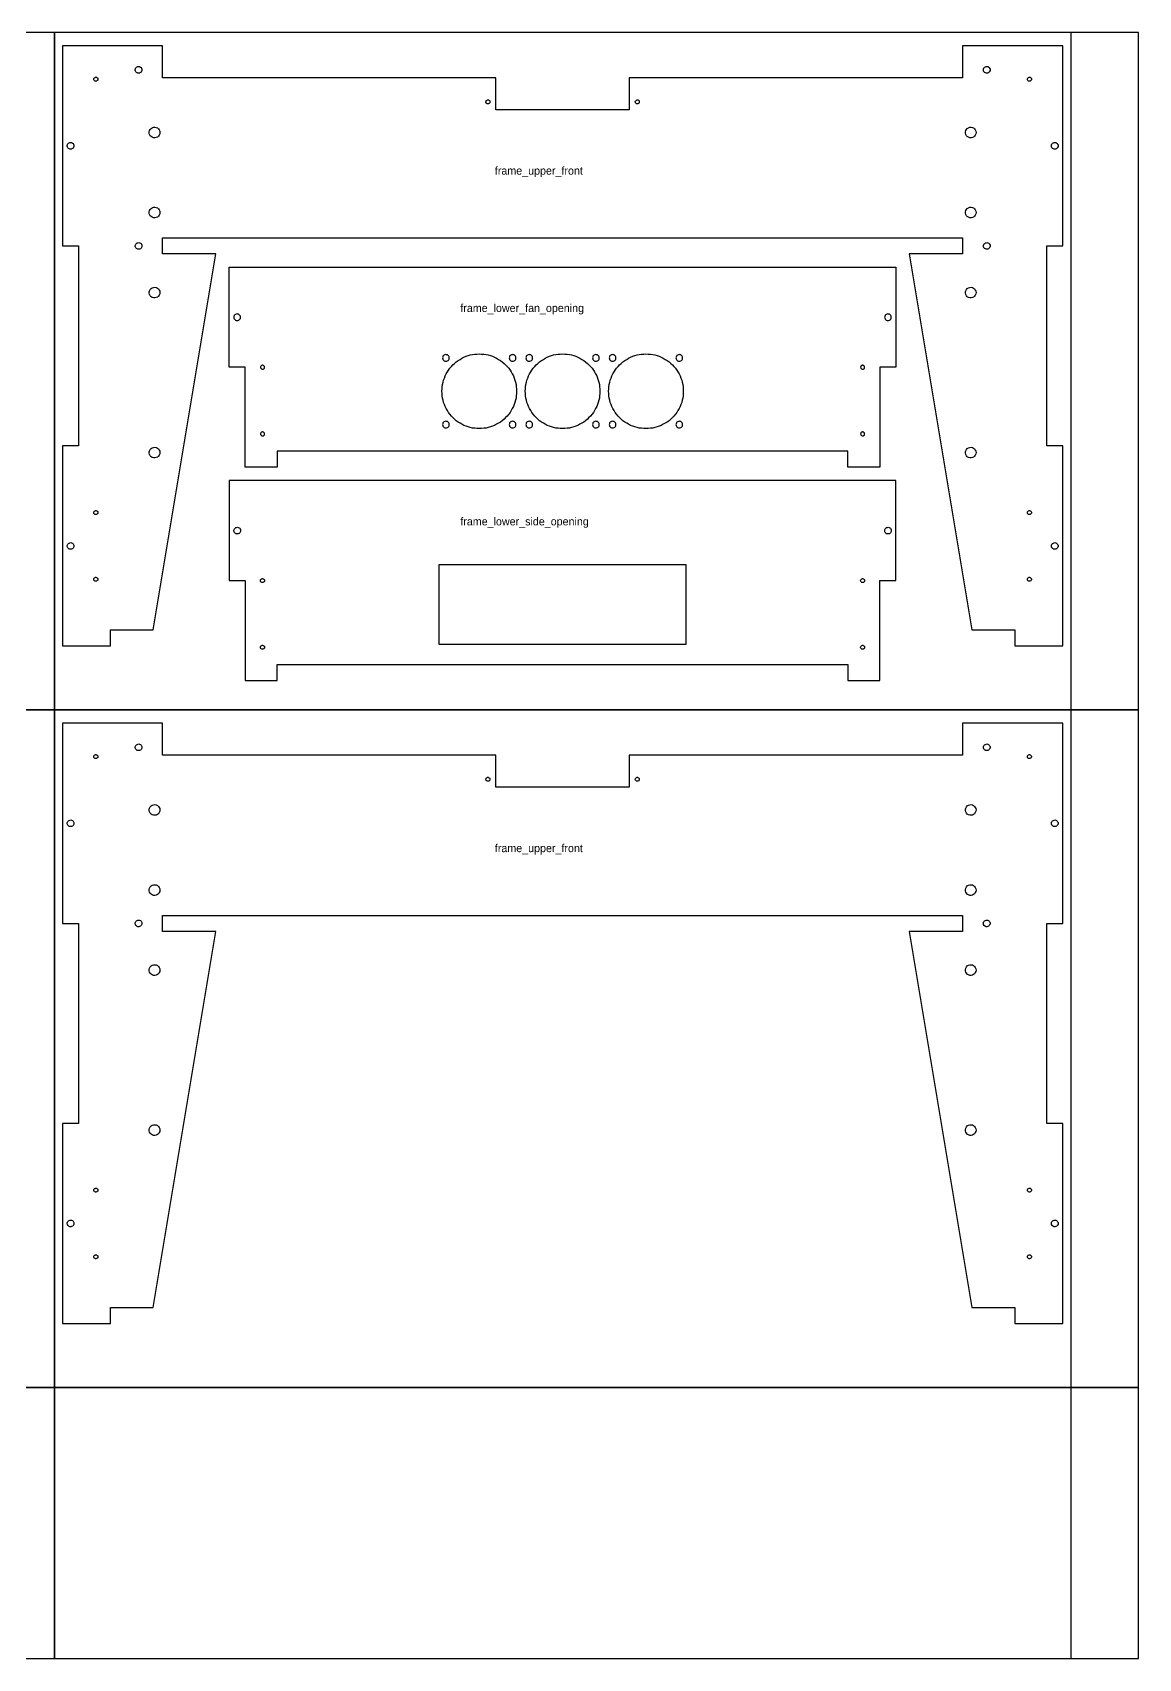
# Model space of a CAD drawing. Header units: millimetres. Extents: x -3535 to 20483, y -3090 to 7277.
# Drawn here: x 1961 to 2790, y 2291 to 3510 of the extents above; entities that cross this region are included whole.
import ezdxf

# ---------------------------------------------------------------- set-up
doc = ezdxf.new("R2010")
doc.units = ezdxf.units.MM
doc.header["$MEASUREMENT"] = 0
doc.layers.add('T_ANNO', color=6, linetype='Continuous', plot=False)
doc.layers.add('T_PART_NAME_NOPRINT', color=7, linetype='Continuous', plot=False)
for name, color, linetype in [('T_CUT_HOLE_3MM', 1, 'Continuous'), ('T_CUT_HOLE_5MM', 2, 'Continuous'), ('T_CUT_HOLE_8MM', 3, 'Continuous'), ('T_CUT_THRU', 7, 'Continuous')]:
    doc.layers.add(name, color=color, linetype=linetype)

msp = doc.modelspace()

# ---------------------------------------------------------------- linework, layer by layer
at = {"layer": 'T_ANNO', "color": 5}
for p, q in [((2739.5, 3510.2), (2739.5, 3002.2)), ((2739.5, 3002.2), (2739.5, 2494.2)), ((2739.5, 2494.2), (2739.5, 2291))]:
    msp.add_line(p, q, dxfattribs=at)
at = {"layer": 'T_ANNO'}
for points in [[(1164.7, 3002.2), (1977.5, 3002.2), (1977.5, 3510.2), (1164.7, 3510.2)], [(1164.7, 3002.2), (1977.5, 3002.2), (1977.5, 3510.2), (1164.7, 3510.2)], [(1977.5, 3002.2), (2790.3, 3002.2), (2790.3, 3510.2), (1977.5, 3510.2)], [(1977.5, 3002.2), (2790.3, 3002.2), (2790.3, 3510.2), (1977.5, 3510.2)], [(1164.7, 2494.2), (1977.5, 2494.2), (1977.5, 3002.2), (1164.7, 3002.2)], [(1164.7, 2494.2), (1977.5, 2494.2), (1977.5, 3002.2), (1164.7, 3002.2)], [(1977.5, 2494.2), (2790.3, 2494.2), (2790.3, 3002.2), (1977.5, 3002.2)], [(1977.5, 2494.2), (2790.3, 2494.2), (2790.3, 3002.2), (1977.5, 3002.2)], [(1164.7, 2291), (1977.5, 2291), (1977.5, 2494.2), (1164.7, 2494.2)], [(1164.7, 2291), (1977.5, 2291), (1977.5, 2494.2), (1164.7, 2494.2)], [(1977.5, 2291), (2790.3, 2291), (2790.3, 2494.2), (1977.5, 2494.2)], [(1977.5, 2291), (2790.3, 2291), (2790.3, 2494.2), (1977.5, 2494.2)]]:
    msp.add_lwpolyline(points, close=True, dxfattribs=at)
at = {"layer": 'T_CUT_HOLE_3MM'}
for points in [[(2009.9, 3474.5), (2009.6, 3474.2), (2009.3, 3473.9), (2009, 3473.8), (2008.6, 3473.7), (2008.3, 3473.7), (2007.9, 3473.8), (2007.6, 3474), (2007.3, 3474.3), (2007.1, 3474.6), (2007, 3475), (2007, 3475.4), (2007.1, 3475.7), (2007.3, 3476.1), (2007.6, 3476.3), (2007.9, 3476.5), (2008.3, 3476.7), (2008.6, 3476.7), (2009, 3476.6), (2009.3, 3476.4), (2009.6, 3476.2), (2009.9, 3475.9), (2010, 3475.6), (2010, 3475.2), (2010, 3474.8)], [(2707.3, 3476.1), (2707.6, 3476.3), (2707.9, 3476.5), (2708.3, 3476.7), (2708.6, 3476.7), (2709, 3476.6), (2709.3, 3476.4), (2709.6, 3476.2), (2709.9, 3475.9), (2710, 3475.6), (2710, 3475.2), (2710, 3474.8), (2709.9, 3474.5), (2709.6, 3474.2), (2709.3, 3473.9), (2709, 3473.8), (2708.6, 3473.7), (2708.3, 3473.7), (2707.9, 3473.8), (2707.6, 3474), (2707.3, 3474.3), (2707.1, 3474.6), (2707, 3475), (2707, 3475.4), (2707.1, 3475.7)], [(2301, 3458.4), (2301.1, 3458.7), (2301.3, 3459.1), (2301.6, 3459.3), (2301.9, 3459.5), (2302.3, 3459.7), (2302.6, 3459.7), (2303, 3459.6), (2303.3, 3459.4), (2303.6, 3459.2), (2303.9, 3458.9), (2304, 3458.6), (2304, 3458.2), (2304, 3457.8), (2303.9, 3457.5), (2303.6, 3457.2), (2303.3, 3456.9), (2303, 3456.8), (2302.6, 3456.7), (2302.3, 3456.7), (2301.9, 3456.8), (2301.6, 3457), (2301.3, 3457.3), (2301.1, 3457.6), (2301, 3458)], [(2414.6, 3459.7), (2415, 3459.6), (2415.3, 3459.4), (2415.6, 3459.2), (2415.9, 3458.9), (2416, 3458.6), (2416, 3458.2), (2416, 3457.8), (2415.9, 3457.5), (2415.6, 3457.2), (2415.3, 3456.9), (2415, 3456.8), (2414.6, 3456.7), (2414.3, 3456.7), (2413.9, 3456.8), (2413.6, 3457), (2413.3, 3457.3), (2413.1, 3457.6), (2413, 3458), (2413, 3458.4), (2413.1, 3458.7), (2413.3, 3459.1), (2413.6, 3459.3), (2413.9, 3459.5), (2414.3, 3459.7)], [(2133.1, 3257.8), (2133.4, 3257.7), (2133.8, 3257.7), (2134.2, 3257.8), (2134.5, 3258), (2134.8, 3258.3), (2134.9, 3258.6), (2135, 3259), (2135, 3259.4), (2134.9, 3259.7), (2134.8, 3260.1), (2134.5, 3260.3), (2134.2, 3260.5), (2133.8, 3260.7), (2133.4, 3260.7), (2133.1, 3260.6), (2132.7, 3260.4), (2132.4, 3260.2), (2132.2, 3259.9), (2132.1, 3259.6), (2132, 3259.2), (2132.1, 3258.8), (2132.2, 3258.5), (2132.4, 3258.2), (2132.7, 3257.9)], [(2583.1, 3257.8), (2583.4, 3257.7), (2583.8, 3257.7), (2584.2, 3257.8), (2584.5, 3258), (2584.8, 3258.3), (2584.9, 3258.6), (2585, 3259), (2585, 3259.4), (2584.9, 3259.7), (2584.8, 3260.1), (2584.5, 3260.3), (2584.2, 3260.5), (2583.8, 3260.7), (2583.4, 3260.7), (2583.1, 3260.6), (2582.7, 3260.4), (2582.4, 3260.2), (2582.2, 3259.9), (2582.1, 3259.6), (2582, 3259.2), (2582.1, 3258.8), (2582.2, 3258.5), (2582.4, 3258.2), (2582.7, 3257.9)], [(2133.1, 3207.8), (2133.4, 3207.7), (2133.8, 3207.7), (2134.2, 3207.8), (2134.5, 3208), (2134.8, 3208.3), (2134.9, 3208.6), (2135, 3209), (2135, 3209.4), (2134.9, 3209.7), (2134.8, 3210.1), (2134.5, 3210.3), (2134.2, 3210.5), (2133.8, 3210.7), (2133.4, 3210.7), (2133.1, 3210.6), (2132.7, 3210.4), (2132.4, 3210.2), (2132.2, 3209.9), (2132.1, 3209.6), (2132, 3209.2), (2132.1, 3208.8), (2132.2, 3208.5), (2132.4, 3208.2), (2132.7, 3207.9)], [(2583.1, 3207.8), (2583.4, 3207.7), (2583.8, 3207.7), (2584.2, 3207.8), (2584.5, 3208), (2584.8, 3208.3), (2584.9, 3208.6), (2585, 3209), (2585, 3209.4), (2584.9, 3209.7), (2584.8, 3210.1), (2584.5, 3210.3), (2584.2, 3210.5), (2583.8, 3210.7), (2583.4, 3210.7), (2583.1, 3210.6), (2582.7, 3210.4), (2582.4, 3210.2), (2582.2, 3209.9), (2582.1, 3209.6), (2582, 3209.2), (2582.1, 3208.8), (2582.2, 3208.5), (2582.4, 3208.2), (2582.7, 3207.9)], [(2007.3, 3149.3), (2007.1, 3149.6), (2007, 3150), (2007, 3150.4), (2007.1, 3150.7), (2007.3, 3151.1), (2007.6, 3151.3), (2007.9, 3151.5), (2008.3, 3151.7), (2008.6, 3151.7), (2009, 3151.6), (2009.3, 3151.4), (2009.6, 3151.2), (2009.9, 3150.9), (2010, 3150.6), (2010, 3150.2), (2010, 3149.8), (2009.9, 3149.5), (2009.6, 3149.2), (2009.3, 3148.9), (2009, 3148.8), (2008.6, 3148.7), (2008.3, 3148.7), (2007.9, 3148.8), (2007.6, 3149)], [(2707.1, 3150.7), (2707.3, 3151.1), (2707.6, 3151.3), (2707.9, 3151.5), (2708.3, 3151.7), (2708.6, 3151.7), (2709, 3151.6), (2709.3, 3151.4), (2709.6, 3151.2), (2709.9, 3150.9), (2710, 3150.6), (2710, 3150.2), (2710, 3149.8), (2709.9, 3149.5), (2709.6, 3149.2), (2709.3, 3148.9), (2709, 3148.8), (2708.6, 3148.7), (2708.3, 3148.7), (2707.9, 3148.8), (2707.6, 3149), (2707.3, 3149.3), (2707.1, 3149.6), (2707, 3150), (2707, 3150.4)], [(2010, 3100.2), (2010, 3099.8), (2009.9, 3099.5), (2009.6, 3099.2), (2009.3, 3098.9), (2009, 3098.8), (2008.6, 3098.7), (2008.3, 3098.7), (2007.9, 3098.8), (2007.6, 3099), (2007.3, 3099.3), (2007.1, 3099.6), (2007, 3100), (2007, 3100.4), (2007.1, 3100.7), (2007.3, 3101.1), (2007.6, 3101.3), (2007.9, 3101.5), (2008.3, 3101.7), (2008.6, 3101.7), (2009, 3101.6), (2009.3, 3101.4), (2009.6, 3101.2), (2009.9, 3100.9), (2010, 3100.6)], [(2134, 3097.8), (2133.6, 3097.7), (2133.3, 3097.7), (2132.9, 3097.8), (2132.6, 3098), (2132.3, 3098.3), (2132.1, 3098.6), (2132, 3099), (2132, 3099.4), (2132.1, 3099.7), (2132.3, 3100.1), (2132.6, 3100.3), (2132.9, 3100.5), (2133.3, 3100.7), (2133.6, 3100.7), (2134, 3100.6), (2134.3, 3100.4), (2134.6, 3100.2), (2134.9, 3099.9), (2135, 3099.6), (2135, 3099.2), (2135, 3098.8), (2134.9, 3098.5), (2134.6, 3098.2), (2134.3, 3097.9)], [(2584, 3097.8), (2583.6, 3097.7), (2583.3, 3097.7), (2582.9, 3097.8), (2582.6, 3098), (2582.3, 3098.3), (2582.1, 3098.6), (2582, 3099), (2582, 3099.4), (2582.1, 3099.7), (2582.3, 3100.1), (2582.6, 3100.3), (2582.9, 3100.5), (2583.3, 3100.7), (2583.6, 3100.7), (2584, 3100.6), (2584.3, 3100.4), (2584.6, 3100.2), (2584.9, 3099.9), (2585, 3099.6), (2585, 3099.2), (2585, 3098.8), (2584.9, 3098.5), (2584.6, 3098.2), (2584.3, 3097.9)], [(2708.6, 3098.7), (2708.3, 3098.7), (2707.9, 3098.8), (2707.6, 3099), (2707.3, 3099.3), (2707.1, 3099.6), (2707, 3100), (2707, 3100.4), (2707.1, 3100.7), (2707.3, 3101.1), (2707.6, 3101.3), (2707.9, 3101.5), (2708.3, 3101.7), (2708.6, 3101.7), (2709, 3101.6), (2709.3, 3101.4), (2709.6, 3101.2), (2709.9, 3100.9), (2710, 3100.6), (2710, 3100.2), (2710, 3099.8), (2709.9, 3099.5), (2709.6, 3099.2), (2709.3, 3098.9), (2709, 3098.8)], [(2134, 3047.8), (2133.6, 3047.7), (2133.3, 3047.7), (2132.9, 3047.8), (2132.6, 3048), (2132.3, 3048.3), (2132.1, 3048.6), (2132, 3049), (2132, 3049.4), (2132.1, 3049.7), (2132.3, 3050.1), (2132.6, 3050.3), (2132.9, 3050.5), (2133.3, 3050.7), (2133.6, 3050.7), (2134, 3050.6), (2134.3, 3050.4), (2134.6, 3050.2), (2134.9, 3049.9), (2135, 3049.6), (2135, 3049.2), (2135, 3048.8), (2134.9, 3048.5), (2134.6, 3048.2), (2134.3, 3047.9)], [(2584, 3047.8), (2583.6, 3047.7), (2583.3, 3047.7), (2582.9, 3047.8), (2582.6, 3048), (2582.3, 3048.3), (2582.1, 3048.6), (2582, 3049), (2582, 3049.4), (2582.1, 3049.7), (2582.3, 3050.1), (2582.6, 3050.3), (2582.9, 3050.5), (2583.3, 3050.7), (2583.6, 3050.7), (2584, 3050.6), (2584.3, 3050.4), (2584.6, 3050.2), (2584.9, 3049.9), (2585, 3049.6), (2585, 3049.2), (2585, 3048.8), (2584.9, 3048.5), (2584.6, 3048.2), (2584.3, 3047.9)], [(2009.9, 2966.5), (2009.6, 2966.2), (2009.3, 2965.9), (2009, 2965.8), (2008.6, 2965.7), (2008.3, 2965.7), (2007.9, 2965.8), (2007.6, 2966), (2007.3, 2966.3), (2007.1, 2966.6), (2007, 2967), (2007, 2967.4), (2007.1, 2967.7), (2007.3, 2968.1), (2007.6, 2968.3), (2007.9, 2968.5), (2008.3, 2968.7), (2008.6, 2968.7), (2009, 2968.6), (2009.3, 2968.4), (2009.6, 2968.2), (2009.9, 2967.9), (2010, 2967.6), (2010, 2967.2), (2010, 2966.8)], [(2707.3, 2968.1), (2707.6, 2968.3), (2707.9, 2968.5), (2708.3, 2968.7), (2708.6, 2968.7), (2709, 2968.6), (2709.3, 2968.4), (2709.6, 2968.2), (2709.9, 2967.9), (2710, 2967.6), (2710, 2967.2), (2710, 2966.8), (2709.9, 2966.5), (2709.6, 2966.2), (2709.3, 2965.9), (2709, 2965.8), (2708.6, 2965.7), (2708.3, 2965.7), (2707.9, 2965.8), (2707.6, 2966), (2707.3, 2966.3), (2707.1, 2966.6), (2707, 2967), (2707, 2967.4), (2707.1, 2967.7)], [(2301, 2950.4), (2301.1, 2950.7), (2301.3, 2951.1), (2301.6, 2951.3), (2301.9, 2951.5), (2302.3, 2951.7), (2302.6, 2951.7), (2303, 2951.6), (2303.3, 2951.4), (2303.6, 2951.2), (2303.9, 2950.9), (2304, 2950.6), (2304, 2950.2), (2304, 2949.8), (2303.9, 2949.5), (2303.6, 2949.2), (2303.3, 2948.9), (2303, 2948.8), (2302.6, 2948.7), (2302.3, 2948.7), (2301.9, 2948.8), (2301.6, 2949), (2301.3, 2949.3), (2301.1, 2949.6), (2301, 2950)], [(2414.6, 2951.7), (2415, 2951.6), (2415.3, 2951.4), (2415.6, 2951.2), (2415.9, 2950.9), (2416, 2950.6), (2416, 2950.2), (2416, 2949.8), (2415.9, 2949.5), (2415.6, 2949.2), (2415.3, 2948.9), (2415, 2948.8), (2414.6, 2948.7), (2414.3, 2948.7), (2413.9, 2948.8), (2413.6, 2949), (2413.3, 2949.3), (2413.1, 2949.6), (2413, 2950), (2413, 2950.4), (2413.1, 2950.7), (2413.3, 2951.1), (2413.6, 2951.3), (2413.9, 2951.5), (2414.3, 2951.7)], [(2007.3, 2641.3), (2007.1, 2641.6), (2007, 2642), (2007, 2642.4), (2007.1, 2642.7), (2007.3, 2643.1), (2007.6, 2643.3), (2007.9, 2643.5), (2008.3, 2643.7), (2008.6, 2643.7), (2009, 2643.6), (2009.3, 2643.4), (2009.6, 2643.2), (2009.9, 2642.9), (2010, 2642.6), (2010, 2642.2), (2010, 2641.8), (2009.9, 2641.5), (2009.6, 2641.2), (2009.3, 2640.9), (2009, 2640.8), (2008.6, 2640.7), (2008.3, 2640.7), (2007.9, 2640.8), (2007.6, 2641)], [(2707.1, 2642.7), (2707.3, 2643.1), (2707.6, 2643.3), (2707.9, 2643.5), (2708.3, 2643.7), (2708.6, 2643.7), (2709, 2643.6), (2709.3, 2643.4), (2709.6, 2643.2), (2709.9, 2642.9), (2710, 2642.6), (2710, 2642.2), (2710, 2641.8), (2709.9, 2641.5), (2709.6, 2641.2), (2709.3, 2640.9), (2709, 2640.8), (2708.6, 2640.7), (2708.3, 2640.7), (2707.9, 2640.8), (2707.6, 2641), (2707.3, 2641.3), (2707.1, 2641.6), (2707, 2642), (2707, 2642.4)], [(2010, 2592.2), (2010, 2591.8), (2009.9, 2591.5), (2009.6, 2591.2), (2009.3, 2590.9), (2009, 2590.8), (2008.6, 2590.7), (2008.3, 2590.7), (2007.9, 2590.8), (2007.6, 2591), (2007.3, 2591.3), (2007.1, 2591.6), (2007, 2592), (2007, 2592.4), (2007.1, 2592.7), (2007.3, 2593.1), (2007.6, 2593.3), (2007.9, 2593.5), (2008.3, 2593.7), (2008.6, 2593.7), (2009, 2593.6), (2009.3, 2593.4), (2009.6, 2593.2), (2009.9, 2592.9), (2010, 2592.6)], [(2708.6, 2590.7), (2708.3, 2590.7), (2707.9, 2590.8), (2707.6, 2591), (2707.3, 2591.3), (2707.1, 2591.6), (2707, 2592), (2707, 2592.4), (2707.1, 2592.7), (2707.3, 2593.1), (2707.6, 2593.3), (2707.9, 2593.5), (2708.3, 2593.7), (2708.6, 2593.7), (2709, 2593.6), (2709.3, 2593.4), (2709.6, 2593.2), (2709.9, 2592.9), (2710, 2592.6), (2710, 2592.2), (2710, 2591.8), (2709.9, 2591.5), (2709.6, 2591.2), (2709.3, 2590.9), (2709, 2590.8)]]:
    msp.add_lwpolyline(points, close=True, dxfattribs=at)
at = {"layer": 'T_CUT_HOLE_5MM'}
for points in [[(2038.9, 3480.3), (2038.5, 3480.7), (2038.2, 3481.3), (2038.1, 3481.9), (2038.1, 3482.5), (2038.2, 3483.1), (2038.5, 3483.6), (2038.9, 3484.1), (2039.5, 3484.4), (2040.1, 3484.6), (2040.7, 3484.7), (2041.3, 3484.6), (2041.9, 3484.3), (2042.4, 3483.9), (2042.7, 3483.4), (2043, 3482.8), (2043, 3482.2), (2043, 3481.6), (2042.7, 3481), (2042.4, 3480.5), (2041.9, 3480.1), (2041.3, 3479.8), (2040.7, 3479.7), (2040.1, 3479.7), (2039.5, 3479.9)], [(2674.2, 3481.3), (2674.1, 3481.9), (2674.1, 3482.5), (2674.2, 3483.1), (2674.5, 3483.6), (2674.9, 3484.1), (2675.5, 3484.4), (2676.1, 3484.6), (2676.7, 3484.7), (2677.3, 3484.6), (2677.9, 3484.3), (2678.4, 3483.9), (2678.7, 3483.4), (2679, 3482.8), (2679, 3482.2), (2679, 3481.6), (2678.7, 3481), (2678.4, 3480.5), (2677.9, 3480.1), (2677.3, 3479.8), (2676.7, 3479.7), (2676.1, 3479.7), (2675.5, 3479.9), (2674.9, 3480.3), (2674.5, 3480.7)], [(1987.9, 3427.1), (1988.5, 3427.4), (1989.1, 3427.6), (1989.7, 3427.7), (1990.3, 3427.6), (1990.9, 3427.3), (1991.4, 3426.9), (1991.7, 3426.4), (1992, 3425.8), (1992, 3425.2), (1992, 3424.6), (1991.7, 3424), (1991.4, 3423.5), (1990.9, 3423.1), (1990.3, 3422.8), (1989.7, 3422.7), (1989.1, 3422.7), (1988.5, 3422.9), (1987.9, 3423.3), (1987.5, 3423.7), (1987.2, 3424.3), (1987.1, 3424.9), (1987.1, 3425.5), (1987.2, 3426.1), (1987.5, 3426.6)], [(2725.5, 3423.7), (2725.2, 3424.3), (2725.1, 3424.9), (2725.1, 3425.5), (2725.2, 3426.1), (2725.5, 3426.6), (2725.9, 3427.1), (2726.5, 3427.4), (2727.1, 3427.6), (2727.7, 3427.7), (2728.3, 3427.6), (2728.9, 3427.3), (2729.4, 3426.9), (2729.7, 3426.4), (2730, 3425.8), (2730, 3425.2), (2730, 3424.6), (2729.7, 3424), (2729.4, 3423.5), (2728.9, 3423.1), (2728.3, 3422.8), (2727.7, 3422.7), (2727.1, 3422.7), (2726.5, 3422.9), (2725.9, 3423.3)], [(2039.5, 3347.9), (2038.9, 3348.3), (2038.5, 3348.7), (2038.2, 3349.3), (2038.1, 3349.9), (2038.1, 3350.5), (2038.2, 3351.1), (2038.5, 3351.6), (2038.9, 3352.1), (2039.5, 3352.4), (2040.1, 3352.6), (2040.7, 3352.7), (2041.3, 3352.6), (2041.9, 3352.3), (2042.4, 3351.9), (2042.7, 3351.4), (2043, 3350.8), (2043, 3350.2), (2043, 3349.6), (2042.7, 3349), (2042.4, 3348.5), (2041.9, 3348.1), (2041.3, 3347.8), (2040.7, 3347.7), (2040.1, 3347.7)], [(2677.9, 3352.3), (2678.4, 3351.9), (2678.7, 3351.4), (2679, 3350.8), (2679, 3350.2), (2679, 3349.6), (2678.7, 3349), (2678.4, 3348.5), (2677.9, 3348.1), (2677.3, 3347.8), (2676.7, 3347.7), (2676.1, 3347.7), (2675.5, 3347.9), (2674.9, 3348.3), (2674.5, 3348.7), (2674.2, 3349.3), (2674.1, 3349.9), (2674.1, 3350.5), (2674.2, 3351.1), (2674.5, 3351.6), (2674.9, 3352.1), (2675.5, 3352.4), (2676.1, 3352.6), (2676.7, 3352.7), (2677.3, 3352.6)], [(2113.8, 3294.3), (2114.4, 3294.2), (2115, 3294.2), (2115.6, 3294.4), (2116.1, 3294.8), (2116.6, 3295.2), (2116.9, 3295.8), (2117, 3296.4), (2117, 3297), (2116.9, 3297.6), (2116.6, 3298.1), (2116.1, 3298.6), (2115.6, 3298.9), (2115, 3299.1), (2114.4, 3299.2), (2113.8, 3299.1), (2113.2, 3298.8), (2112.7, 3298.4), (2112.3, 3297.9), (2112.1, 3297.3), (2112, 3296.7), (2112.1, 3296.1), (2112.3, 3295.5), (2112.7, 3295), (2113.2, 3294.6)], [(2601.8, 3294.3), (2602.4, 3294.2), (2603, 3294.2), (2603.6, 3294.4), (2604.1, 3294.8), (2604.6, 3295.2), (2604.9, 3295.8), (2605, 3296.4), (2605, 3297), (2604.9, 3297.6), (2604.6, 3298.1), (2604.1, 3298.6), (2603.6, 3298.9), (2603, 3299.1), (2602.4, 3299.2), (2601.8, 3299.1), (2601.2, 3298.8), (2600.7, 3298.4), (2600.3, 3297.9), (2600.1, 3297.3), (2600, 3296.7), (2600.1, 3296.1), (2600.3, 3295.5), (2600.7, 3295), (2601.2, 3294.6)], [(2270.3, 3263.8), (2270.9, 3263.7), (2271.5, 3263.7), (2272.1, 3263.9), (2272.6, 3264.3), (2273.1, 3264.7), (2273.4, 3265.3), (2273.5, 3265.9), (2273.5, 3266.5), (2273.4, 3267.1), (2273.1, 3267.6), (2272.6, 3268.1), (2272.1, 3268.4), (2271.5, 3268.6), (2270.9, 3268.7), (2270.3, 3268.6), (2269.7, 3268.3), (2269.2, 3267.9), (2268.8, 3267.4), (2268.6, 3266.8), (2268.5, 3266.2), (2268.6, 3265.6), (2268.8, 3265), (2269.2, 3264.5), (2269.7, 3264.1)], [(2320.3, 3263.8), (2320.9, 3263.7), (2321.5, 3263.7), (2322.1, 3263.9), (2322.6, 3264.3), (2323.1, 3264.7), (2323.4, 3265.3), (2323.5, 3265.9), (2323.5, 3266.5), (2323.4, 3267.1), (2323.1, 3267.6), (2322.6, 3268.1), (2322.1, 3268.4), (2321.5, 3268.6), (2320.9, 3268.7), (2320.3, 3268.6), (2319.7, 3268.3), (2319.2, 3267.9), (2318.8, 3267.4), (2318.6, 3266.8), (2318.5, 3266.2), (2318.6, 3265.6), (2318.8, 3265), (2319.2, 3264.5), (2319.7, 3264.1)], [(2332.8, 3263.8), (2333.4, 3263.7), (2334, 3263.7), (2334.6, 3263.9), (2335.1, 3264.3), (2335.6, 3264.7), (2335.9, 3265.3), (2336, 3265.9), (2336, 3266.5), (2335.9, 3267.1), (2335.6, 3267.6), (2335.1, 3268.1), (2334.6, 3268.4), (2334, 3268.6), (2333.4, 3268.7), (2332.8, 3268.6), (2332.2, 3268.3), (2331.7, 3267.9), (2331.3, 3267.4), (2331.1, 3266.8), (2331, 3266.2), (2331.1, 3265.6), (2331.3, 3265), (2331.7, 3264.5), (2332.2, 3264.1)], [(2382.8, 3263.8), (2383.4, 3263.7), (2384, 3263.7), (2384.6, 3263.9), (2385.1, 3264.3), (2385.6, 3264.7), (2385.9, 3265.3), (2386, 3265.9), (2386, 3266.5), (2385.9, 3267.1), (2385.6, 3267.6), (2385.1, 3268.1), (2384.6, 3268.4), (2384, 3268.6), (2383.4, 3268.7), (2382.8, 3268.6), (2382.2, 3268.3), (2381.7, 3267.9), (2381.3, 3267.4), (2381.1, 3266.8), (2381, 3266.2), (2381.1, 3265.6), (2381.3, 3265), (2381.7, 3264.5), (2382.2, 3264.1)], [(2395.3, 3263.8), (2395.9, 3263.7), (2396.5, 3263.7), (2397.1, 3263.9), (2397.6, 3264.3), (2398.1, 3264.7), (2398.4, 3265.3), (2398.5, 3265.9), (2398.5, 3266.5), (2398.4, 3267.1), (2398.1, 3267.6), (2397.6, 3268.1), (2397.1, 3268.4), (2396.5, 3268.6), (2395.9, 3268.7), (2395.3, 3268.6), (2394.7, 3268.3), (2394.2, 3267.9), (2393.8, 3267.4), (2393.6, 3266.8), (2393.5, 3266.2), (2393.6, 3265.6), (2393.8, 3265), (2394.2, 3264.5), (2394.7, 3264.1)], [(2445.3, 3263.8), (2445.9, 3263.7), (2446.5, 3263.7), (2447.1, 3263.9), (2447.6, 3264.3), (2448.1, 3264.7), (2448.4, 3265.3), (2448.5, 3265.9), (2448.5, 3266.5), (2448.4, 3267.1), (2448.1, 3267.6), (2447.6, 3268.1), (2447.1, 3268.4), (2446.5, 3268.6), (2445.9, 3268.7), (2445.3, 3268.6), (2444.7, 3268.3), (2444.2, 3267.9), (2443.8, 3267.4), (2443.6, 3266.8), (2443.5, 3266.2), (2443.6, 3265.6), (2443.8, 3265), (2444.2, 3264.5), (2444.7, 3264.1)], [(2270.3, 3213.8), (2270.9, 3213.7), (2271.5, 3213.7), (2272.1, 3213.9), (2272.6, 3214.3), (2273.1, 3214.7), (2273.4, 3215.3), (2273.5, 3215.9), (2273.5, 3216.5), (2273.4, 3217.1), (2273.1, 3217.6), (2272.6, 3218.1), (2272.1, 3218.4), (2271.5, 3218.6), (2270.9, 3218.7), (2270.3, 3218.6), (2269.7, 3218.3), (2269.2, 3217.9), (2268.8, 3217.4), (2268.6, 3216.8), (2268.5, 3216.2), (2268.6, 3215.6), (2268.8, 3215), (2269.2, 3214.5), (2269.7, 3214.1)], [(2320.3, 3213.8), (2320.9, 3213.7), (2321.5, 3213.7), (2322.1, 3213.9), (2322.6, 3214.3), (2323.1, 3214.7), (2323.4, 3215.3), (2323.5, 3215.9), (2323.5, 3216.5), (2323.4, 3217.1), (2323.1, 3217.6), (2322.6, 3218.1), (2322.1, 3218.4), (2321.5, 3218.6), (2320.9, 3218.7), (2320.3, 3218.6), (2319.7, 3218.3), (2319.2, 3217.9), (2318.8, 3217.4), (2318.6, 3216.8), (2318.5, 3216.2), (2318.6, 3215.6), (2318.8, 3215), (2319.2, 3214.5), (2319.7, 3214.1)], [(2332.8, 3213.8), (2333.4, 3213.7), (2334, 3213.7), (2334.6, 3213.9), (2335.1, 3214.3), (2335.6, 3214.7), (2335.9, 3215.3), (2336, 3215.9), (2336, 3216.5), (2335.9, 3217.1), (2335.6, 3217.6), (2335.1, 3218.1), (2334.6, 3218.4), (2334, 3218.6), (2333.4, 3218.7), (2332.8, 3218.6), (2332.2, 3218.3), (2331.7, 3217.9), (2331.3, 3217.4), (2331.1, 3216.8), (2331, 3216.2), (2331.1, 3215.6), (2331.3, 3215), (2331.7, 3214.5), (2332.2, 3214.1)], [(2382.8, 3213.8), (2383.4, 3213.7), (2384, 3213.7), (2384.6, 3213.9), (2385.1, 3214.3), (2385.6, 3214.7), (2385.9, 3215.3), (2386, 3215.9), (2386, 3216.5), (2385.9, 3217.1), (2385.6, 3217.6), (2385.1, 3218.1), (2384.6, 3218.4), (2384, 3218.6), (2383.4, 3218.7), (2382.8, 3218.6), (2382.2, 3218.3), (2381.7, 3217.9), (2381.3, 3217.4), (2381.1, 3216.8), (2381, 3216.2), (2381.1, 3215.6), (2381.3, 3215), (2381.7, 3214.5), (2382.2, 3214.1)], [(2395.3, 3213.8), (2395.9, 3213.7), (2396.5, 3213.7), (2397.1, 3213.9), (2397.6, 3214.3), (2398.1, 3214.7), (2398.4, 3215.3), (2398.5, 3215.9), (2398.5, 3216.5), (2398.4, 3217.1), (2398.1, 3217.6), (2397.6, 3218.1), (2397.1, 3218.4), (2396.5, 3218.6), (2395.9, 3218.7), (2395.3, 3218.6), (2394.7, 3218.3), (2394.2, 3217.9), (2393.8, 3217.4), (2393.6, 3216.8), (2393.5, 3216.2), (2393.6, 3215.6), (2393.8, 3215), (2394.2, 3214.5), (2394.7, 3214.1)], [(2445.3, 3213.8), (2445.9, 3213.7), (2446.5, 3213.7), (2447.1, 3213.9), (2447.6, 3214.3), (2448.1, 3214.7), (2448.4, 3215.3), (2448.5, 3215.9), (2448.5, 3216.5), (2448.4, 3217.1), (2448.1, 3217.6), (2447.6, 3218.1), (2447.1, 3218.4), (2446.5, 3218.6), (2445.9, 3218.7), (2445.3, 3218.6), (2444.7, 3218.3), (2444.2, 3217.9), (2443.8, 3217.4), (2443.6, 3216.8), (2443.5, 3216.2), (2443.6, 3215.6), (2443.8, 3215), (2444.2, 3214.5), (2444.7, 3214.1)], [(2115.3, 3134.3), (2114.7, 3134.2), (2114.1, 3134.2), (2113.5, 3134.4), (2112.9, 3134.8), (2112.5, 3135.2), (2112.2, 3135.8), (2112.1, 3136.4), (2112.1, 3137), (2112.2, 3137.6), (2112.5, 3138.1), (2112.9, 3138.6), (2113.5, 3138.9), (2114.1, 3139.1), (2114.7, 3139.2), (2115.3, 3139.1), (2115.9, 3138.8), (2116.4, 3138.4), (2116.7, 3137.9), (2117, 3137.3), (2117, 3136.7), (2117, 3136.1), (2116.7, 3135.5), (2116.4, 3135), (2115.9, 3134.6)], [(2603.3, 3134.3), (2602.7, 3134.2), (2602.1, 3134.2), (2601.5, 3134.4), (2600.9, 3134.8), (2600.5, 3135.2), (2600.2, 3135.8), (2600.1, 3136.4), (2600.1, 3137), (2600.2, 3137.6), (2600.5, 3138.1), (2600.9, 3138.6), (2601.5, 3138.9), (2602.1, 3139.1), (2602.7, 3139.2), (2603.3, 3139.1), (2603.9, 3138.8), (2604.4, 3138.4), (2604.7, 3137.9), (2605, 3137.3), (2605, 3136.7), (2605, 3136.1), (2604.7, 3135.5), (2604.4, 3135), (2603.9, 3134.6)], [(1989.7, 3127.7), (1990.3, 3127.6), (1990.9, 3127.3), (1991.4, 3126.9), (1991.7, 3126.4), (1992, 3125.8), (1992, 3125.2), (1992, 3124.6), (1991.7, 3124), (1991.4, 3123.5), (1990.9, 3123.1), (1990.3, 3122.8), (1989.7, 3122.7), (1989.1, 3122.7), (1988.5, 3122.9), (1987.9, 3123.3), (1987.5, 3123.7), (1987.2, 3124.3), (1987.1, 3124.9), (1987.1, 3125.5), (1987.2, 3126.1), (1987.5, 3126.6), (1987.9, 3127.1), (1988.5, 3127.4), (1989.1, 3127.6)], [(2725.5, 3123.7), (2725.2, 3124.3), (2725.1, 3124.9), (2725.1, 3125.5), (2725.2, 3126.1), (2725.5, 3126.6), (2725.9, 3127.1), (2726.5, 3127.4), (2727.1, 3127.6), (2727.7, 3127.7), (2728.3, 3127.6), (2728.9, 3127.3), (2729.4, 3126.9), (2729.7, 3126.4), (2730, 3125.8), (2730, 3125.2), (2730, 3124.6), (2729.7, 3124), (2729.4, 3123.5), (2728.9, 3123.1), (2728.3, 3122.8), (2727.7, 3122.7), (2727.1, 3122.7), (2726.5, 3122.9), (2725.9, 3123.3)], [(2038.9, 2972.3), (2038.5, 2972.7), (2038.2, 2973.3), (2038.1, 2973.9), (2038.1, 2974.5), (2038.2, 2975.1), (2038.5, 2975.6), (2038.9, 2976.1), (2039.5, 2976.4), (2040.1, 2976.6), (2040.7, 2976.7), (2041.3, 2976.6), (2041.9, 2976.3), (2042.4, 2975.9), (2042.7, 2975.4), (2043, 2974.8), (2043, 2974.2), (2043, 2973.6), (2042.7, 2973), (2042.4, 2972.5), (2041.9, 2972.1), (2041.3, 2971.8), (2040.7, 2971.7), (2040.1, 2971.7), (2039.5, 2971.9)], [(2674.2, 2973.3), (2674.1, 2973.9), (2674.1, 2974.5), (2674.2, 2975.1), (2674.5, 2975.6), (2674.9, 2976.1), (2675.5, 2976.4), (2676.1, 2976.6), (2676.7, 2976.7), (2677.3, 2976.6), (2677.9, 2976.3), (2678.4, 2975.9), (2678.7, 2975.4), (2679, 2974.8), (2679, 2974.2), (2679, 2973.6), (2678.7, 2973), (2678.4, 2972.5), (2677.9, 2972.1), (2677.3, 2971.8), (2676.7, 2971.7), (2676.1, 2971.7), (2675.5, 2971.9), (2674.9, 2972.3), (2674.5, 2972.7)], [(1987.9, 2919.1), (1988.5, 2919.4), (1989.1, 2919.6), (1989.7, 2919.7), (1990.3, 2919.6), (1990.9, 2919.3), (1991.4, 2918.9), (1991.7, 2918.4), (1992, 2917.8), (1992, 2917.2), (1992, 2916.6), (1991.7, 2916), (1991.4, 2915.5), (1990.9, 2915.1), (1990.3, 2914.8), (1989.7, 2914.7), (1989.1, 2914.7), (1988.5, 2914.9), (1987.9, 2915.3), (1987.5, 2915.7), (1987.2, 2916.3), (1987.1, 2916.9), (1987.1, 2917.5), (1987.2, 2918.1), (1987.5, 2918.6)], [(2725.5, 2915.7), (2725.2, 2916.3), (2725.1, 2916.9), (2725.1, 2917.5), (2725.2, 2918.1), (2725.5, 2918.6), (2725.9, 2919.1), (2726.5, 2919.4), (2727.1, 2919.6), (2727.7, 2919.7), (2728.3, 2919.6), (2728.9, 2919.3), (2729.4, 2918.9), (2729.7, 2918.4), (2730, 2917.8), (2730, 2917.2), (2730, 2916.6), (2729.7, 2916), (2729.4, 2915.5), (2728.9, 2915.1), (2728.3, 2914.8), (2727.7, 2914.7), (2727.1, 2914.7), (2726.5, 2914.9), (2725.9, 2915.3)], [(2039.5, 2839.9), (2038.9, 2840.3), (2038.5, 2840.7), (2038.2, 2841.3), (2038.1, 2841.9), (2038.1, 2842.5), (2038.2, 2843.1), (2038.5, 2843.6), (2038.9, 2844.1), (2039.5, 2844.4), (2040.1, 2844.6), (2040.7, 2844.7), (2041.3, 2844.6), (2041.9, 2844.3), (2042.4, 2843.9), (2042.7, 2843.4), (2043, 2842.8), (2043, 2842.2), (2043, 2841.6), (2042.7, 2841), (2042.4, 2840.5), (2041.9, 2840.1), (2041.3, 2839.8), (2040.7, 2839.7), (2040.1, 2839.7)], [(2677.9, 2844.3), (2678.4, 2843.9), (2678.7, 2843.4), (2679, 2842.8), (2679, 2842.2), (2679, 2841.6), (2678.7, 2841), (2678.4, 2840.5), (2677.9, 2840.1), (2677.3, 2839.8), (2676.7, 2839.7), (2676.1, 2839.7), (2675.5, 2839.9), (2674.9, 2840.3), (2674.5, 2840.7), (2674.2, 2841.3), (2674.1, 2841.9), (2674.1, 2842.5), (2674.2, 2843.1), (2674.5, 2843.6), (2674.9, 2844.1), (2675.5, 2844.4), (2676.1, 2844.6), (2676.7, 2844.7), (2677.3, 2844.6)], [(1989.7, 2619.7), (1990.3, 2619.6), (1990.9, 2619.3), (1991.4, 2618.9), (1991.7, 2618.4), (1992, 2617.8), (1992, 2617.2), (1992, 2616.6), (1991.7, 2616), (1991.4, 2615.5), (1990.9, 2615.1), (1990.3, 2614.8), (1989.7, 2614.7), (1989.1, 2614.7), (1988.5, 2614.9), (1987.9, 2615.3), (1987.5, 2615.7), (1987.2, 2616.3), (1987.1, 2616.9), (1987.1, 2617.5), (1987.2, 2618.1), (1987.5, 2618.6), (1987.9, 2619.1), (1988.5, 2619.4), (1989.1, 2619.6)], [(2725.5, 2615.7), (2725.2, 2616.3), (2725.1, 2616.9), (2725.1, 2617.5), (2725.2, 2618.1), (2725.5, 2618.6), (2725.9, 2619.1), (2726.5, 2619.4), (2727.1, 2619.6), (2727.7, 2619.7), (2728.3, 2619.6), (2728.9, 2619.3), (2729.4, 2618.9), (2729.7, 2618.4), (2730, 2617.8), (2730, 2617.2), (2730, 2616.6), (2729.7, 2616), (2729.4, 2615.5), (2728.9, 2615.1), (2728.3, 2614.8), (2727.7, 2614.7), (2727.1, 2614.7), (2726.5, 2614.9), (2725.9, 2615.3)]]:
    msp.add_lwpolyline(points, close=True, dxfattribs=at)
at = {"layer": 'T_CUT_HOLE_8MM'}
for points in [[(2048.8, 3433.7), (2048.6, 3434.7), (2048.6, 3435.7), (2048.8, 3436.6), (2049.3, 3437.5), (2050, 3438.3), (2050.8, 3438.8), (2051.8, 3439.1), (2052.8, 3439.2), (2053.8, 3439), (2054.7, 3438.6), (2055.5, 3437.9), (2056, 3437.1), (2056.4, 3436.2), (2056.5, 3435.2), (2056.4, 3434.2), (2056, 3433.3), (2055.5, 3432.4), (2054.7, 3431.8), (2053.8, 3431.4), (2052.8, 3431.2), (2051.8, 3431.2), (2050.8, 3431.6), (2050, 3432.1), (2049.3, 3432.8)], [(2664.8, 3431.2), (2663.8, 3431.2), (2662.8, 3431.6), (2662, 3432.1), (2661.3, 3432.8), (2660.8, 3433.7), (2660.6, 3434.7), (2660.6, 3435.7), (2660.8, 3436.6), (2661.3, 3437.5), (2662, 3438.3), (2662.8, 3438.8), (2663.8, 3439.1), (2664.8, 3439.2), (2665.8, 3439), (2666.7, 3438.6), (2667.5, 3437.9), (2668, 3437.1), (2668.4, 3436.2), (2668.5, 3435.2), (2668.4, 3434.2), (2668, 3433.3), (2667.5, 3432.4), (2666.7, 3431.8), (2665.8, 3431.4)], [(2048.8, 3376.6), (2049.3, 3377.5), (2050, 3378.3), (2050.8, 3378.8), (2051.8, 3379.1), (2052.8, 3379.2), (2053.8, 3379), (2054.7, 3378.6), (2055.5, 3377.9), (2056, 3377.1), (2056.4, 3376.2), (2056.5, 3375.2), (2056.4, 3374.2), (2056, 3373.3), (2055.5, 3372.4), (2054.7, 3371.8), (2053.8, 3371.4), (2052.8, 3371.2), (2051.8, 3371.2), (2050.8, 3371.6), (2050, 3372.1), (2049.3, 3372.8), (2048.8, 3373.7), (2048.6, 3374.7), (2048.6, 3375.7)], [(2662.8, 3378.8), (2663.8, 3379.1), (2664.8, 3379.2), (2665.8, 3379), (2666.7, 3378.6), (2667.5, 3377.9), (2668, 3377.1), (2668.4, 3376.2), (2668.5, 3375.2), (2668.4, 3374.2), (2668, 3373.3), (2667.5, 3372.4), (2666.7, 3371.8), (2665.8, 3371.4), (2664.8, 3371.2), (2663.8, 3371.2), (2662.8, 3371.6), (2662, 3372.1), (2661.3, 3372.8), (2660.8, 3373.7), (2660.6, 3374.7), (2660.6, 3375.7), (2660.8, 3376.6), (2661.3, 3377.5), (2662, 3378.3)], [(2049.3, 3312.8), (2048.8, 3313.7), (2048.6, 3314.7), (2048.6, 3315.7), (2048.8, 3316.6), (2049.3, 3317.5), (2050, 3318.3), (2050.8, 3318.8), (2051.8, 3319.1), (2052.8, 3319.2), (2053.8, 3319), (2054.7, 3318.6), (2055.5, 3317.9), (2056, 3317.1), (2056.4, 3316.2), (2056.5, 3315.2), (2056.4, 3314.2), (2056, 3313.3), (2055.5, 3312.4), (2054.7, 3311.8), (2053.8, 3311.4), (2052.8, 3311.2), (2051.8, 3311.2), (2050.8, 3311.6), (2050, 3312.1)], [(2668.5, 3315.2), (2668.4, 3314.2), (2668, 3313.3), (2667.5, 3312.4), (2666.7, 3311.8), (2665.8, 3311.4), (2664.8, 3311.2), (2663.8, 3311.2), (2662.8, 3311.6), (2662, 3312.1), (2661.3, 3312.8), (2660.8, 3313.7), (2660.6, 3314.7), (2660.6, 3315.7), (2660.8, 3316.6), (2661.3, 3317.5), (2662, 3318.3), (2662.8, 3318.8), (2663.8, 3319.1), (2664.8, 3319.2), (2665.8, 3319), (2666.7, 3318.6), (2667.5, 3317.9), (2668, 3317.1), (2668.4, 3316.2)], [(2050.8, 3191.6), (2050, 3192.1), (2049.3, 3192.8), (2048.8, 3193.7), (2048.6, 3194.7), (2048.6, 3195.7), (2048.8, 3196.6), (2049.3, 3197.5), (2050, 3198.3), (2050.8, 3198.8), (2051.8, 3199.1), (2052.8, 3199.2), (2053.8, 3199), (2054.7, 3198.6), (2055.5, 3197.9), (2056, 3197.1), (2056.4, 3196.2), (2056.5, 3195.2), (2056.4, 3194.2), (2056, 3193.3), (2055.5, 3192.4), (2054.7, 3191.8), (2053.8, 3191.4), (2052.8, 3191.2), (2051.8, 3191.2)], [(2661.3, 3197.5), (2662, 3198.3), (2662.8, 3198.8), (2663.8, 3199.1), (2664.8, 3199.2), (2665.8, 3199), (2666.7, 3198.6), (2667.5, 3197.9), (2668, 3197.1), (2668.4, 3196.2), (2668.5, 3195.2), (2668.4, 3194.2), (2668, 3193.3), (2667.5, 3192.4), (2666.7, 3191.8), (2665.8, 3191.4), (2664.8, 3191.2), (2663.8, 3191.2), (2662.8, 3191.6), (2662, 3192.1), (2661.3, 3192.8), (2660.8, 3193.7), (2660.6, 3194.7), (2660.6, 3195.7), (2660.8, 3196.6)], [(2048.8, 2925.7), (2048.6, 2926.7), (2048.6, 2927.7), (2048.8, 2928.6), (2049.3, 2929.5), (2050, 2930.3), (2050.8, 2930.8), (2051.8, 2931.1), (2052.8, 2931.2), (2053.8, 2931), (2054.7, 2930.6), (2055.5, 2929.9), (2056, 2929.1), (2056.4, 2928.2), (2056.5, 2927.2), (2056.4, 2926.2), (2056, 2925.3), (2055.5, 2924.4), (2054.7, 2923.8), (2053.8, 2923.4), (2052.8, 2923.2), (2051.8, 2923.2), (2050.8, 2923.6), (2050, 2924.1), (2049.3, 2924.8)], [(2664.8, 2923.2), (2663.8, 2923.2), (2662.8, 2923.6), (2662, 2924.1), (2661.3, 2924.8), (2660.8, 2925.7), (2660.6, 2926.7), (2660.6, 2927.7), (2660.8, 2928.6), (2661.3, 2929.5), (2662, 2930.3), (2662.8, 2930.8), (2663.8, 2931.1), (2664.8, 2931.2), (2665.8, 2931), (2666.7, 2930.6), (2667.5, 2929.9), (2668, 2929.1), (2668.4, 2928.2), (2668.5, 2927.2), (2668.4, 2926.2), (2668, 2925.3), (2667.5, 2924.4), (2666.7, 2923.8), (2665.8, 2923.4)], [(2048.8, 2868.6), (2049.3, 2869.5), (2050, 2870.3), (2050.8, 2870.8), (2051.8, 2871.1), (2052.8, 2871.2), (2053.8, 2871), (2054.7, 2870.6), (2055.5, 2869.9), (2056, 2869.1), (2056.4, 2868.2), (2056.5, 2867.2), (2056.4, 2866.2), (2056, 2865.3), (2055.5, 2864.4), (2054.7, 2863.8), (2053.8, 2863.4), (2052.8, 2863.2), (2051.8, 2863.2), (2050.8, 2863.6), (2050, 2864.1), (2049.3, 2864.8), (2048.8, 2865.7), (2048.6, 2866.7), (2048.6, 2867.7)], [(2662.8, 2870.8), (2663.8, 2871.1), (2664.8, 2871.2), (2665.8, 2871), (2666.7, 2870.6), (2667.5, 2869.9), (2668, 2869.1), (2668.4, 2868.2), (2668.5, 2867.2), (2668.4, 2866.2), (2668, 2865.3), (2667.5, 2864.4), (2666.7, 2863.8), (2665.8, 2863.4), (2664.8, 2863.2), (2663.8, 2863.2), (2662.8, 2863.6), (2662, 2864.1), (2661.3, 2864.8), (2660.8, 2865.7), (2660.6, 2866.7), (2660.6, 2867.7), (2660.8, 2868.6), (2661.3, 2869.5), (2662, 2870.3)], [(2049.3, 2804.8), (2048.8, 2805.7), (2048.6, 2806.7), (2048.6, 2807.7), (2048.8, 2808.6), (2049.3, 2809.5), (2050, 2810.3), (2050.8, 2810.8), (2051.8, 2811.1), (2052.8, 2811.2), (2053.8, 2811), (2054.7, 2810.6), (2055.5, 2809.9), (2056, 2809.1), (2056.4, 2808.2), (2056.5, 2807.2), (2056.4, 2806.2), (2056, 2805.3), (2055.5, 2804.4), (2054.7, 2803.8), (2053.8, 2803.4), (2052.8, 2803.2), (2051.8, 2803.2), (2050.8, 2803.6), (2050, 2804.1)], [(2668.5, 2807.2), (2668.4, 2806.2), (2668, 2805.3), (2667.5, 2804.4), (2666.7, 2803.8), (2665.8, 2803.4), (2664.8, 2803.2), (2663.8, 2803.2), (2662.8, 2803.6), (2662, 2804.1), (2661.3, 2804.8), (2660.8, 2805.7), (2660.6, 2806.7), (2660.6, 2807.7), (2660.8, 2808.6), (2661.3, 2809.5), (2662, 2810.3), (2662.8, 2810.8), (2663.8, 2811.1), (2664.8, 2811.2), (2665.8, 2811), (2666.7, 2810.6), (2667.5, 2809.9), (2668, 2809.1), (2668.4, 2808.2)], [(2050.8, 2683.6), (2050, 2684.1), (2049.3, 2684.8), (2048.8, 2685.7), (2048.6, 2686.7), (2048.6, 2687.7), (2048.8, 2688.6), (2049.3, 2689.5), (2050, 2690.3), (2050.8, 2690.8), (2051.8, 2691.1), (2052.8, 2691.2), (2053.8, 2691), (2054.7, 2690.6), (2055.5, 2689.9), (2056, 2689.1), (2056.4, 2688.2), (2056.5, 2687.2), (2056.4, 2686.2), (2056, 2685.3), (2055.5, 2684.4), (2054.7, 2683.8), (2053.8, 2683.4), (2052.8, 2683.2), (2051.8, 2683.2)], [(2661.3, 2689.5), (2662, 2690.3), (2662.8, 2690.8), (2663.8, 2691.1), (2664.8, 2691.2), (2665.8, 2691), (2666.7, 2690.6), (2667.5, 2689.9), (2668, 2689.1), (2668.4, 2688.2), (2668.5, 2687.2), (2668.4, 2686.2), (2668, 2685.3), (2667.5, 2684.4), (2666.7, 2683.8), (2665.8, 2683.4), (2664.8, 2683.2), (2663.8, 2683.2), (2662.8, 2683.6), (2662, 2684.1), (2661.3, 2684.8), (2660.8, 2685.7), (2660.6, 2686.7), (2660.6, 2687.7), (2660.8, 2688.6)]]:
    msp.add_lwpolyline(points, close=True, dxfattribs=at)
at = {"layer": 'T_CUT_THRU'}
for points in [[(2697.5, 3050.2), (2733.5, 3050.2), (2733.5, 3200.2), (2721.5, 3200.2), (2721.5, 3350.2), (2733.5, 3350.2), (2733.5, 3500.2), (2658.5, 3500.2), (2658.5, 3476.2), (2408.5, 3476.2), (2408.5, 3452.2), (2308.5, 3452.2), (2308.5, 3476.2), (2058.5, 3476.2), (2058.5, 3500.2), (1983.5, 3500.2), (1983.5, 3350.2), (1995.5, 3350.2), (1995.5, 3200.2), (1983.5, 3200.2), (1983.5, 3050.2), (2019.5, 3050.2), (2019.5, 3062.2), (2051.5, 3062.2), (2098.5, 3344.2), (2058.5, 3344.2), (2058.5, 3356.2), (2658.5, 3356.2), (2658.5, 3344.2), (2618.5, 3344.2), (2665.5, 3062.2), (2697.5, 3062.2)], [(2608.5, 3259.2), (2596.5, 3259.2), (2596.5, 3184.2), (2572.5, 3184.2), (2572.5, 3196.2), (2144.5, 3196.2), (2144.5, 3184.2), (2120.5, 3184.2), (2120.5, 3259.2), (2108.5, 3259.2), (2108.5, 3334.2), (2608.5, 3334.2)], [(2270.5, 3229.7), (2269.9, 3231.2), (2269.3, 3232.8), (2268.9, 3234.5), (2268.5, 3236.1), (2268.2, 3237.8), (2268.1, 3239.5), (2268, 3241.2), (2268.1, 3242.9), (2268.2, 3244.6), (2268.5, 3246.2), (2268.9, 3247.9), (2269.3, 3249.5), (2269.9, 3251.1), (2270.5, 3252.7), (2271.2, 3254.2), (2272.1, 3255.7), (2273, 3257.1), (2274, 3258.4), (2275.1, 3259.7), (2276.2, 3261), (2277.5, 3262.1), (2278.8, 3263.2), (2280.1, 3264.2), (2281.6, 3265.1), (2283, 3266), (2284.5, 3266.7), (2286.1, 3267.4), (2287.7, 3267.9), (2289.3, 3268.4), (2291, 3268.7), (2292.7, 3269), (2294.3, 3269.1), (2296, 3269.2), (2297.7, 3269.1), (2299.4, 3269), (2301.1, 3268.7), (2302.7, 3268.4), (2304.4, 3267.9), (2306, 3267.4), (2307.5, 3266.7), (2309, 3266), (2310.5, 3265.1), (2311.9, 3264.2), (2313.3, 3263.2), (2314.6, 3262.1), (2315.8, 3261), (2317, 3259.7), (2318.1, 3258.4), (2319.1, 3257.1), (2320, 3255.7), (2320.8, 3254.2), (2321.6, 3252.7), (2322.2, 3251.1), (2322.8, 3249.5), (2323.2, 3247.9), (2323.6, 3246.2), (2323.8, 3244.6), (2324, 3242.9), (2324, 3241.2), (2324, 3239.5), (2323.8, 3237.8), (2323.6, 3236.1), (2323.2, 3234.5), (2322.8, 3232.8), (2322.2, 3231.2), (2321.6, 3229.7), (2320.8, 3228.2), (2320, 3226.7), (2319.1, 3225.3), (2318.1, 3223.9), (2317, 3222.6), (2315.8, 3221.4), (2314.6, 3220.2), (2313.3, 3219.1), (2311.9, 3218.1), (2310.5, 3217.2), (2309, 3216.4), (2307.5, 3215.6), (2306, 3215), (2304.4, 3214.4), (2302.7, 3214), (2301.1, 3213.6), (2299.4, 3213.4), (2297.7, 3213.2), (2296, 3213.2), (2294.3, 3213.2), (2292.7, 3213.4), (2291, 3213.6), (2289.3, 3214), (2287.7, 3214.4), (2286.1, 3215), (2284.5, 3215.6), (2283, 3216.4), (2281.6, 3217.2), (2280.1, 3218.1), (2278.8, 3219.1), (2277.5, 3220.2), (2276.2, 3221.4), (2275.1, 3222.6), (2274, 3223.9), (2273, 3225.3), (2272.1, 3226.7), (2271.2, 3228.2)], [(2333, 3229.7), (2332.4, 3231.2), (2331.8, 3232.8), (2331.4, 3234.5), (2331, 3236.1), (2330.7, 3237.8), (2330.6, 3239.5), (2330.5, 3241.2), (2330.6, 3242.9), (2330.7, 3244.6), (2331, 3246.2), (2331.4, 3247.9), (2331.8, 3249.5), (2332.4, 3251.1), (2333, 3252.7), (2333.7, 3254.2), (2334.6, 3255.7), (2335.5, 3257.1), (2336.5, 3258.4), (2337.6, 3259.7), (2338.7, 3261), (2340, 3262.1), (2341.3, 3263.2), (2342.6, 3264.2), (2344.1, 3265.1), (2345.5, 3266), (2347, 3266.7), (2348.6, 3267.4), (2350.2, 3267.9), (2351.8, 3268.4), (2353.5, 3268.7), (2355.2, 3269), (2356.8, 3269.1), (2358.5, 3269.2), (2360.2, 3269.1), (2361.9, 3269), (2363.6, 3268.7), (2365.2, 3268.4), (2366.9, 3267.9), (2368.5, 3267.4), (2370, 3266.7), (2371.5, 3266), (2373, 3265.1), (2374.4, 3264.2), (2375.8, 3263.2), (2377.1, 3262.1), (2378.3, 3261), (2379.5, 3259.7), (2380.6, 3258.4), (2381.6, 3257.1), (2382.5, 3255.7), (2383.3, 3254.2), (2384.1, 3252.7), (2384.7, 3251.1), (2385.3, 3249.5), (2385.7, 3247.9), (2386.1, 3246.2), (2386.3, 3244.6), (2386.5, 3242.9), (2386.5, 3241.2), (2386.5, 3239.5), (2386.3, 3237.8), (2386.1, 3236.1), (2385.7, 3234.5), (2385.3, 3232.8), (2384.7, 3231.2), (2384.1, 3229.7), (2383.3, 3228.2), (2382.5, 3226.7), (2381.6, 3225.3), (2380.6, 3223.9), (2379.5, 3222.6), (2378.3, 3221.4), (2377.1, 3220.2), (2375.8, 3219.1), (2374.4, 3218.1), (2373, 3217.2), (2371.5, 3216.4), (2370, 3215.6), (2368.5, 3215), (2366.9, 3214.4), (2365.2, 3214), (2363.6, 3213.6), (2361.9, 3213.4), (2360.2, 3213.2), (2358.5, 3213.2), (2356.8, 3213.2), (2355.2, 3213.4), (2353.5, 3213.6), (2351.8, 3214), (2350.2, 3214.4), (2348.6, 3215), (2347, 3215.6), (2345.5, 3216.4), (2344.1, 3217.2), (2342.6, 3218.1), (2341.3, 3219.1), (2340, 3220.2), (2338.7, 3221.4), (2337.6, 3222.6), (2336.5, 3223.9), (2335.5, 3225.3), (2334.6, 3226.7), (2333.7, 3228.2)], [(2395.5, 3229.7), (2394.9, 3231.2), (2394.3, 3232.8), (2393.9, 3234.5), (2393.5, 3236.1), (2393.2, 3237.8), (2393.1, 3239.5), (2393, 3241.2), (2393.1, 3242.9), (2393.2, 3244.6), (2393.5, 3246.2), (2393.9, 3247.9), (2394.3, 3249.5), (2394.9, 3251.1), (2395.5, 3252.7), (2396.2, 3254.2), (2397.1, 3255.7), (2398, 3257.1), (2399, 3258.4), (2400.1, 3259.7), (2401.2, 3261), (2402.5, 3262.1), (2403.8, 3263.2), (2405.1, 3264.2), (2406.6, 3265.1), (2408, 3266), (2409.5, 3266.7), (2411.1, 3267.4), (2412.7, 3267.9), (2414.3, 3268.4), (2416, 3268.7), (2417.7, 3269), (2419.3, 3269.1), (2421, 3269.2), (2422.7, 3269.1), (2424.4, 3269), (2426.1, 3268.7), (2427.7, 3268.4), (2429.4, 3267.9), (2431, 3267.4), (2432.5, 3266.7), (2434, 3266), (2435.5, 3265.1), (2436.9, 3264.2), (2438.3, 3263.2), (2439.6, 3262.1), (2440.8, 3261), (2442, 3259.7), (2443.1, 3258.4), (2444.1, 3257.1), (2445, 3255.7), (2445.8, 3254.2), (2446.6, 3252.7), (2447.2, 3251.1), (2447.8, 3249.5), (2448.2, 3247.9), (2448.6, 3246.2), (2448.8, 3244.6), (2449, 3242.9), (2449, 3241.2), (2449, 3239.5), (2448.8, 3237.8), (2448.6, 3236.1), (2448.2, 3234.5), (2447.8, 3232.8), (2447.2, 3231.2), (2446.6, 3229.7), (2445.8, 3228.2), (2445, 3226.7), (2444.1, 3225.3), (2443.1, 3223.9), (2442, 3222.6), (2440.8, 3221.4), (2439.6, 3220.2), (2438.3, 3219.1), (2436.9, 3218.1), (2435.5, 3217.2), (2434, 3216.4), (2432.5, 3215.6), (2431, 3215), (2429.4, 3214.4), (2427.7, 3214), (2426.1, 3213.6), (2424.4, 3213.4), (2422.7, 3213.2), (2421, 3213.2), (2419.3, 3213.2), (2417.7, 3213.4), (2416, 3213.6), (2414.3, 3214), (2412.7, 3214.4), (2411.1, 3215), (2409.5, 3215.6), (2408, 3216.4), (2406.6, 3217.2), (2405.1, 3218.1), (2403.8, 3219.1), (2402.5, 3220.2), (2401.2, 3221.4), (2400.1, 3222.6), (2399, 3223.9), (2398, 3225.3), (2397.1, 3226.7), (2396.2, 3228.2)], [(2108.5, 3099.2), (2120.5, 3099.2), (2120.5, 3024.2), (2144.5, 3024.2), (2144.5, 3036.2), (2572.5, 3036.2), (2572.5, 3024.2), (2596.5, 3024.2), (2596.5, 3099.2), (2608.5, 3099.2), (2608.5, 3174.2), (2108.5, 3174.2)], [(2266, 3051.2), (2266, 3111.2), (2451, 3111.2), (2451, 3051.2)], [(2697.5, 2542.2), (2733.5, 2542.2), (2733.5, 2692.2), (2721.5, 2692.2), (2721.5, 2842.2), (2733.5, 2842.2), (2733.5, 2992.2), (2658.5, 2992.2), (2658.5, 2968.2), (2408.5, 2968.2), (2408.5, 2944.2), (2308.5, 2944.2), (2308.5, 2968.2), (2058.5, 2968.2), (2058.5, 2992.2), (1983.5, 2992.2), (1983.5, 2842.2), (1995.5, 2842.2), (1995.5, 2692.2), (1983.5, 2692.2), (1983.5, 2542.2), (2019.5, 2542.2), (2019.5, 2554.2), (2051.5, 2554.2), (2098.5, 2836.2), (2058.5, 2836.2), (2058.5, 2848.2), (2658.5, 2848.2), (2658.5, 2836.2), (2618.5, 2836.2), (2665.5, 2554.2), (2697.5, 2554.2)]]:
    msp.add_lwpolyline(points, close=True, dxfattribs=at)

# ---------------------------------------------------------------- texts
at = {"layer": 'T_PART_NAME_NOPRINT', "char_height": 6, "attachment_point": 1}
for s, insert in [('frame_upper_front', (2307.7, 3409.6)), ('frame_lower_fan_opening', (2281.8, 3306.6)), ('frame_lower_side_opening', (2281.8, 3146.6)), ('frame_upper_front', (2307.7, 2901.6))]:
    msp.add_mtext_dynamic_manual_height_columns(s, width=220.918, gutter_width=50, heights=[113.4], dxfattribs=dict(at, insert=insert))

doc.saveas('drawing.dxf')
